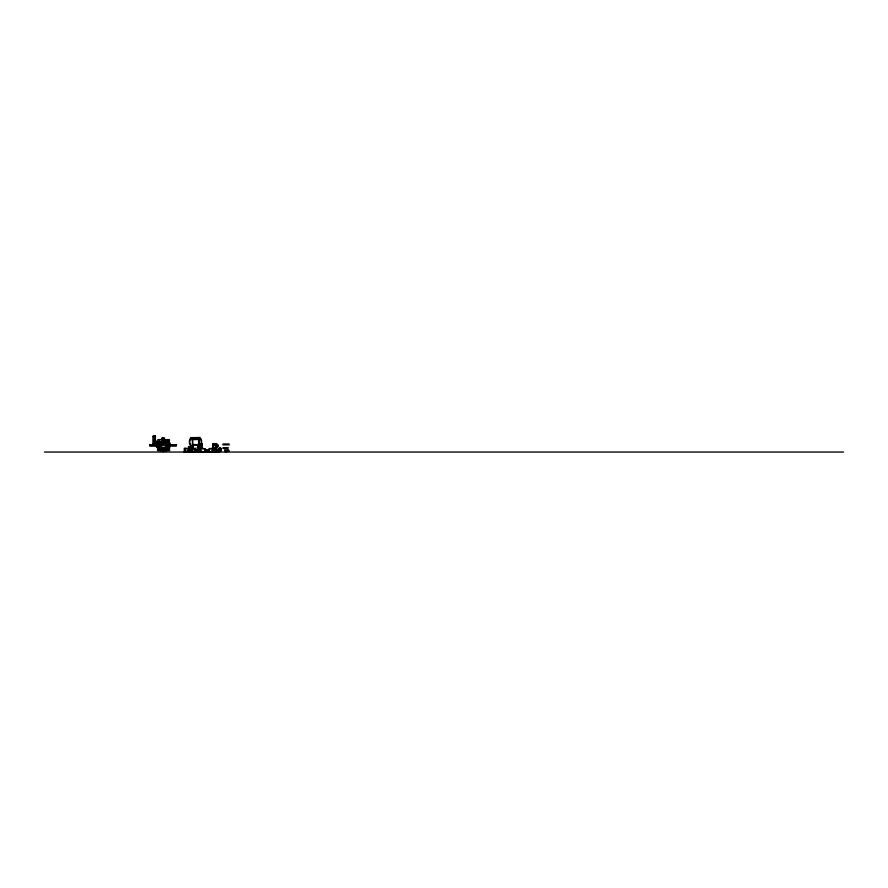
<?xml version="1.0" encoding="UTF-8"?>
<svg xmlns="http://www.w3.org/2000/svg" width="888" height="888" viewBox="0 0 888 888"><rect width="100%" height="100%" fill="white"/><g stroke="black" fill="none" stroke-linecap="round" stroke-linejoin="round"><path stroke-width="1.33" d="M157.42 445.598L157.42 443.401L159.141 443.345M160.384 450.349L160.539 444.344L157.609 443.079C157.165 439.56 162.537 442.712 163.614 443.301C164.757 442.735 170.074 439.549 169.619 443.079L166.689 444.344L160.539 444.344L160.673 450.505M160.65 447.197L160.65 443.345M161.427 442.557L161.427 441.947L165.812 441.947M161.871 450.505L166.389 450.505L166.311 444.91M165.812 442.557L165.801 440.703L161.427 440.703L161.427 442.49M166.689 450.505L166.578 443.656L169.819 443.512L168.276 443.356M185.104 449.084L185.104 448.318L184.26 448.318L184.26 452.048M187.99 452.036L187.845 451.226L192.452 451.271L192.452 452.048L190.465 451.592M188.323 452.036L188.323 451.226M191.941 451.226L191.941 452.048L191.819 448.629M199.456 447.918L204.573 448.695A2.697 2.697 0 0 0 206.771 451.004A2.697 2.697 0 0 0 208.958 448.695L215.162 447.918L212.543 451.925L192.23 452.048L192.208 449.395L187.845 449.395L187.845 452.048M192.863 448.518L192.33 439.416L198.901 439.349L198.845 444.833L192.496 445.021L192.496 447.319L191.264 446.431A6.161 6.161 0 0 1 191.02 437.717L199.722 437.473A6.161 6.161 0 0 1 201.487 443.378M198.479 445.01L198.501 449.55L194.894 449.55M212.887 447.519L212.887 443.645L216.506 443.645L218.237 445.188L218.237 446.42L213.275 452.036M213.275 443.645L214.508 443.645L214.508 444.278M214.818 443.645L213.275 447.419M215.773 444.411L215.773 443.645M226.029 452.048L226.218 451.382L226.074 452.048L225.297 451.382L225.918 452.048L226.407 451.382L226.14 452.048L226.773 451.382L226.14 452.048L225.841 451.382M155.111 440.881L157.109 443.778L155.578 442.235L155.578 443.034L157.109 444.3L157.109 442.424M192.419 452.036L192.419 451.37M200.522 451.592L198.568 452.036L198.579 451.37C193.418 451.526 195.338 450.316 194.983 451.415M196.426 445.021L198.834 443.978A3.852 3.852 0 0 0 198.834 440.137L198.723 440.004M159.507 441.491L159.429 442.624M197.425 445.388L198.39 444.71L192.629 444.544L192.663 439.516L198.612 439.516L198.734 444.111M160.539 450.505L160.539 444.344M157.109 447.197L155.111 442.979M166.311 447.186L166.245 446.72A2.72 2.72 0 0 0 164.979 445.066L160.917 444.91L160.983 448.129A2.72 2.72 0 0 0 166.245 448.129L160.95 447.319M192.885 445.021L192.851 447.164L191.475 446.198A5.85 5.85 0 0 1 191.242 437.939L199.7 437.939L200.477 438.883A5.85 5.85 0 0 1 200.633 444.733M218.093 450.05L220.268 448.085L220.923 450.05L216.206 450.05L214.208 452.048M163.436 439.149L163.547 438.228M189.965 446.919L189.854 447.841L189.743 446.919M158.952 442.49L158.353 442.413L158.952 442.335M160.95 446.975L160.983 446.72A2.72 2.72 0 0 1 162.249 445.066L162.626 444.91M219.802 451.393L218.837 450.349L219.702 448.085C225.263 450.915 213.32 453.923 218.304 450.349L220.99 450.349L220.324 448.085L218.537 450.05L219.392 448.085L220.635 448.085L220.934 450.738A4.14 4.14 0 0 1 218.381 452.048M217.715 446.187L217.16 446.742M217.072 446.32L217.072 445.265L216.461 446.32M190.354 439.172L191.242 437.939M163.248 451.437L163.725 450.771L163.203 451.437L162.349 450.771L162.948 451.437L162.571 450.771L163.17 451.437L163.803 450.771L163.248 451.437L163.825 450.771M211.122 451.925L214.075 447.918L212.543 451.925L212.543 448.695L215.162 447.918M163.725 450.771L163.048 451.437L162.349 450.771L162.926 451.437M190.698 439.183L192.33 437.451M159.374 442.724L157.42 443.345L157.842 439.627L169.386 439.627L169.386 443.345M217.682 450.05L216.15 452.048M214.674 452.048L217.56 450.349L216.017 451.892L216.761 452.048L218.304 450.05M166.311 447.619L164.546 450.305M204.462 451.925L209.08 451.925M193.295 438.938L192.774 439.338A3.852 3.852 0 0 0 192.163 440.137M198.268 446.753L198.968 446.209M155.955 445.776L157.109 445.055M161.427 441.947L158.963 443.345L158.963 445.654L157.42 445.576L157.731 446.12M198.501 447.297L198.723 447.197A6.161 6.161 0 0 0 199.967 446.187M157.631 447.386L156.832 447.241A4.14 4.14 0 0 1 155.422 444.599L155.422 436.263M162.238 443.578L162.815 444.311L161.25 443.711A9.524 9.524 0 0 1 161.216 444.311L162.193 443.734M158.508 443.345L159.363 443.356M153.269 436.108L155.111 435.964L155.111 444.744M153.269 436.274L155.111 436.197M153.569 436.33L155.111 436.33M153.269 436.552L155.111 436.552M153.569 437.085L155.111 437.085M153.269 437.262L155.111 437.262M162.016 438.073L164.691 438.073M153.269 438.184L155.111 438.184M162.848 438.228L162.615 439.149L162.171 438.228L164.014 438.228M153.269 439.349L155.111 439.271M153.269 440.426L155.111 440.426M155.422 440.426L157.42 442.424L157.42 447.197L160.883 447.208M153.269 441.503L155.111 441.58M153.569 442.346L155.578 442.357L157.42 443.9M161.172 442.391L161.749 442.391M162.016 442.391L165.801 442.391M157.886 442.735L158.197 443.345M161.461 442.535L166.578 442.579M153.269 442.657L155.578 442.757M157.42 442.735L157.975 443.345M169.353 442.735L169.819 447.197L165.046 447.197M169.619 443.079L168.343 443.012M153.269 443.589L155.111 443.589M157.42 443.423L158.963 443.512L158.963 445.598L157.42 445.487M153.269 444.056L155.111 444.056M158.963 444.111L161.427 444.111L157.42 444.111M222.955 443.967L229.115 443.967M168.276 444.111L169.819 444.111M201.731 444.411L200.189 444.411L201.731 447.497M160.606 444.522L165.412 444.522M149.606 444.788L157.731 444.655M176.435 444.755L169.353 444.655L169.353 443.956M222.955 444.888L229.115 444.888M158.963 445.099L158.73 444.111M169.819 445.099L169.586 444.111L169.819 446.42M168.276 445.543L169.819 445.521M149.695 445.732L156.377 445.732M157.62 445.765L149.606 445.765L149.695 444.766M169.663 445.765L176.346 445.765L176.346 444.81M213.364 452.048L213.275 444.344L214.818 444.278L215.906 446.42L218.237 446.42M188.434 446.764L191.109 446.764M166.578 446.886L169.819 446.886M190.432 446.919L188.589 446.919L189.632 447.841M160.606 447.33L166.611 447.33M160.062 447.963L160.062 447.041M160.373 447.963L160.917 444.91M200.189 448.029L199.423 448.029L200.499 450.494M215.773 448.029L216.506 448.029L215.906 446.42M157.454 448.729L161.006 448.729L160.972 447.619L161.871 450.771L165.767 450.771L165.767 449.506M166.511 448.729L169.774 448.729M209.69 448.806L211.932 448.806M157.764 449.039L168.753 449.039M217.138 449.495L216.517 450.05M161.871 449.75L164.546 449.75M195.527 449.661L198.191 449.661L198.191 445.021M192.452 449.983L191.908 449.983M157.764 450.149L169.464 450.149M224.953 450.127L228.704 450.127L228.704 451.382L224.819 451.382L224.819 450.127L224.942 451.382M158.075 450.349L169.153 450.349M205.683 450.194L209.479 450.194M213.409 450.194L214.885 450.194M216.206 450.349L218.082 450.349L216.55 452.048M228.704 450.127L228.704 451.382M157.454 450.505L169.774 450.505M188.467 451.093L192.208 451.093M213.575 450.949L214.219 450.949L213.509 450.682M194.894 451.215L198.501 451.215M202.198 451.615L204.318 451.615M205.317 451.57L211.344 451.615M211.533 451.637L213.409 451.637M184.26 451.748L188.167 451.659M192.951 451.748L195.804 451.748M214.652 451.737L202.586 452.048M44.4 452.048L843.6 452.048M220.024 451.248L218.837 450.349L220.823 450.56M220.235 451.093L218.837 450.349L220.635 450.749M218.837 450.349L220.446 450.926M198.657 437.451L199.412 438.028M155.578 442.979L157.42 444.522M157.109 444.522L155.422 442.979M161.871 449.439L161.006 449.039M205.994 451.925L205.317 452.036M162.56 450.771L163.092 451.437L162.893 450.771M162.204 438.228L162.671 439.149M188.711 446.919L189.166 447.841M162.293 438.228L162.748 439.149M200.477 450.849L199.456 448.695L199.423 443.645L202.109 443.645L202.109 448.806L205.317 448.806A2.697 2.697 0 0 0 207.503 451.115A2.697 2.697 0 0 0 209.157 450.105M188.855 446.919L189.266 447.841M162.437 438.228L162.848 439.149M197.303 447.341L198.191 449.661M189.044 446.919L189.377 447.841M162.626 438.228L162.959 439.149M220.635 448.085L221.19 449.905M189.266 446.919L189.51 447.841M198.712 439.671L198.734 444.355M199.767 450.383L199.456 448.695L200.999 448.695L200.999 450.383L197.647 450.383L197.491 451.848M163.325 438.228L163.337 439.149M165.812 442.413L165.801 440.703M227.206 447.663L227.206 448.584M217.138 450.05L217.138 449.273L216.206 449.273L216.206 450.05M214.052 450.194L214.052 452.048M213.742 447.918L212.498 447.918M213.575 450.194L213.575 452.048M208.958 451.459L208.847 452.036M207.759 450.194L207.759 451.737M206.76 450.194L206.76 451.737M205.761 450.194L205.694 452.036M205.05 448.806L204.973 450.96M204.573 451.459L204.662 452.036M201.698 443.645L200.522 443.645M201.731 444.344L201.731 448.063M201.498 451.37L201.498 452.036M200.189 443.645L200.233 450.727M199.6 451.37L199.6 452.036M199.201 450.383L199.201 451.925M199.178 450.383L199.045 452.036M198.635 450.383L198.779 451.925M198.501 445.021L198.568 452.036M198.313 450.383L198.335 452.036M198.102 452.036L198.191 451.481L194.428 452.036M198.057 450.383L197.913 452.036L197.724 450.383M196.481 451.481L196.47 452.036M195.804 452.048L195.804 448.318L185.104 448.318M195.493 451.37L195.493 452.036M194.183 448.629L194.183 452.048M193.751 444.71L192.851 445.843L192.851 449.317M192.851 451.481L192.829 452.036M192.496 445.021L192.496 448.418M192.208 449.395L192.23 452.048M191.486 451.093L191.486 452.048M191.386 451.37L191.386 452.036M189.488 451.37L189.51 452.048M185.881 448.629L185.881 452.048M176.435 444.766L176.435 445.709L168.276 445.654L168.276 443.523M167.765 439.937L167.765 442.213M166.689 444.344L166.778 450.505M165.645 449.506L165.645 450.771M165.401 439.937L165.401 442.391M161.993 449.506L161.993 450.771M160.972 447.619L160.95 450.505M159.463 439.937L159.463 442.213M153.569 436.186L153.569 444.655M153.269 435.953L153.269 444.888M199.745 445.965A5.85 5.85 0 0 1 198.557 446.93M193.573 445.388A3.852 3.852 0 0 1 192.163 443.978M164.78 443.889C164.269 444.744 163.47 443.334 164.78 443.889M163.015 443.656L163.325 444.311L163.015 443.656M166.045 443.578L165.745 444.311L166.045 443.578M216.45 445.754L217.094 445.843L216.45 445.754M165.534 444.033L164.891 444.044L165.534 444.033M168.265 442.335L168.864 442.49L168.265 442.335M184.782 451.026L185.37 451.182L184.782 451.026M163.281 450.771L163.126 451.437L163.281 450.771M163.459 450.771L163.126 451.437L163.459 450.771M226.396 451.382L226.107 452.048L226.407 451.382M226.551 451.382L226.107 452.048L226.551 451.382M227.894 447.663L222.955 447.663L223.01 448.584L227.894 448.584L227.894 447.663M191.364 451.659L189.854 451.659L191.364 451.659M225.874 452.048L225.297 451.382L225.874 452.048"/></g></svg>
